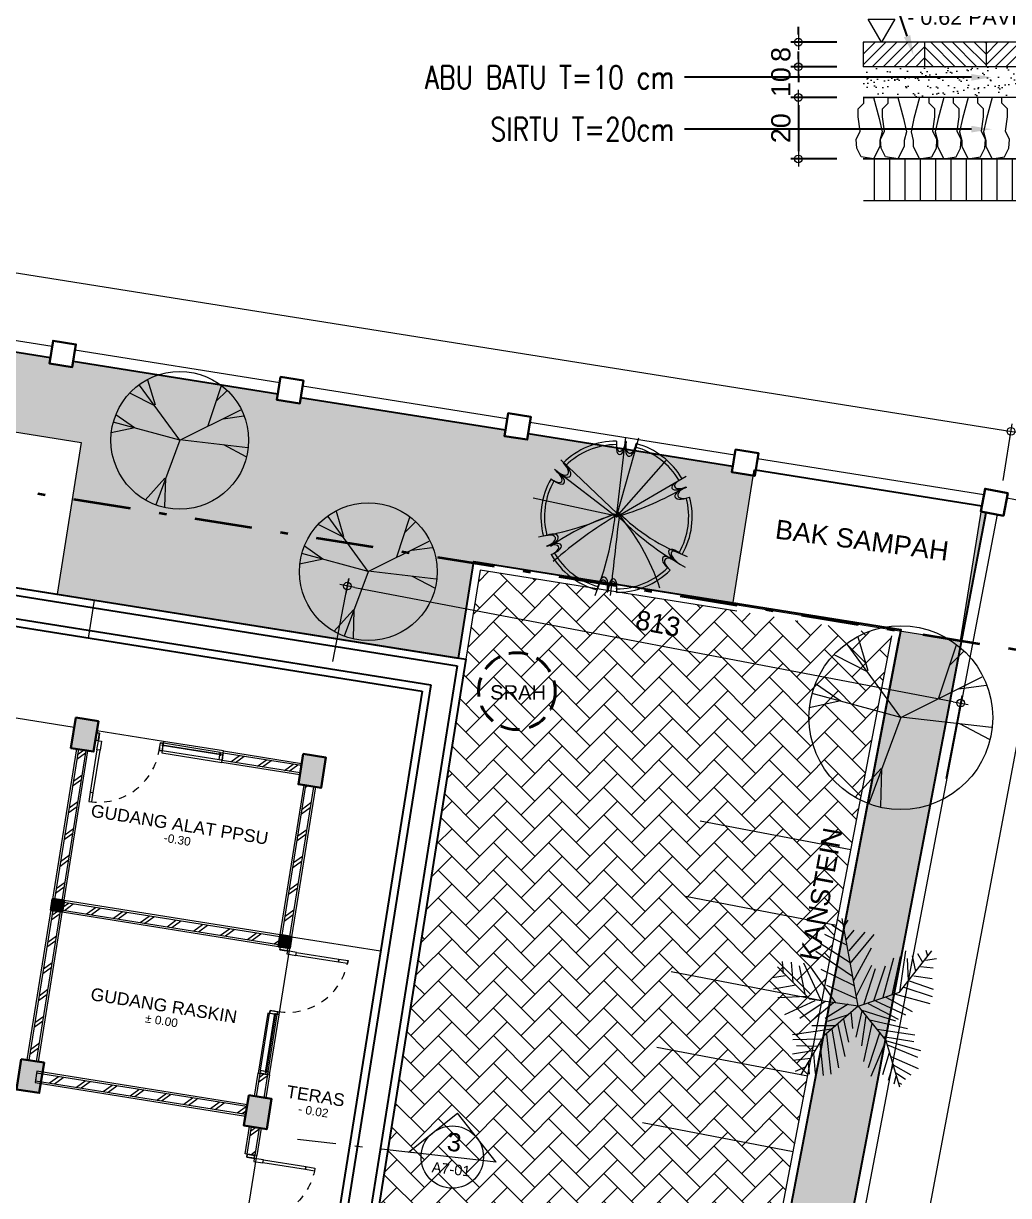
# Model space of a CAD drawing. Header units: millimetres. Extents: x -11 to 1625, y -267 to 180.
# Drawn here: x 856.62 to 869.45, y 140.17 to 155.43 of the extents above; entities that cross this region are included whole.
import ezdxf
from ezdxf import colors
from ezdxf.entities.mleader import LeaderData, LeaderLine
from ezdxf.enums import TextEntityAlignment as Align
from ezdxf.math import Vec2, Vec3

# ---------------------------------------------------------------- set-up
doc = ezdxf.new("R2010")
doc.units = ezdxf.units.MM
for name, pattern in [('DASHDOT', [1, 0.5, -0.25, 0, -0.25]), ('DASHED2', [0.375, 0.25, -0.125]), ('HIDDEN', [0.375, 0.25, -0.125])]:
    doc.linetypes.add(name, pattern=pattern)
for name, color, linetype, lineweight in [('1', 1, 'Continuous', 40), ('ars', 11, 'Continuous', 5), ('ARSIR WARNA', 43, 'Continuous', 0), ('dinding', 5, 'Continuous', 15), ('GSB', 1, 'DASHDOT', 35), ('KOLOM', 1, 'Continuous', 30), ('KUSEN', 30, 'Continuous', 15), ('lan', 7, 'Continuous', 15), ('not', 7, 'Continuous', 20), ('PAGAR', 4, 'Continuous', 18), ('POHON', 84, 'Continuous', 0), ('sol kol', 8, 'Continuous', 0), ('TEXT KETERANGAN', 7, 'Continuous', 9), ('u', 6, 'Continuous', 20)]:
    doc.layers.add(name, color=color, linetype=linetype, lineweight=lineweight)
doc.styles.add('ATTR', font='romans.shx', dxfattribs={"width": 0.8, "height": 1.735066})
doc.styles.add('S', font='SIMPLEX', dxfattribs={"width": 1.1})
doc.styles.get("Standard").update_dxf_attribs({"font": 'ARIALUNI.TTF'})
doc.dimstyles.new('SK-25', dxfattribs={"dimtxt": 0.25, "dimasz": 0.1, "dimexe": 0.1, "dimexo": 0, "dimgap": 0.1, "dimtad": 1, "dimdec": 0, "dimlfac": 25, "dimzin": 12, "dimdsep": 46, "dimtxsty": 'Standard', "dimblk": 'BULAT', "dimcen": 0.1, "dimclrd": 256, "dimadec": 0, "dimazin": 3, "dimtfac": 1, "dimtdec": 0, "dimtofl": 0, "dimtmove": 0, "dimatfit": 3, "dimldrblk": 'BULAT', "dimfxl": 0, "dimtolj": 1, "dimtzin": 0, "dimarcsym": 0})
doc.dimstyles.new('SK100', dxfattribs={"dimtxt": 0.25, "dimasz": 0.1, "dimexe": 0.1, "dimexo": 0, "dimgap": 0.15, "dimtad": 1, "dimdec": 0, "dimlfac": 100, "dimzin": 12, "dimdsep": 46, "dimtxsty": 'Standard', "dimblk": 'BULAT', "dimcen": 0.1, "dimclrd": 256, "dimclre": 256, "dimclrt": 256, "dimadec": 0, "dimazin": 3, "dimtfac": 1, "dimtdec": 0, "dimtofl": 0, "dimtmove": 0, "dimatfit": 3, "dimldrblk": 'BULAT', "dimfxl": 0, "dimtolj": 1, "dimtzin": 0, "dimlwd": -1, "dimlwe": -1, "dimarcsym": 0})
pattern_1 = [(45, (-0.5, 0), (-0.1767767, 0.1767767), []), (45, (-0.4375, 0), (-0.1767767, 0.1767767), [])]
pattern_2 = [(45, (-1.5, 0), (-0.1767767, 0.1767767), []), (45, (-1.4375, 0), (-0.1767767, 0.1767767), [])]

# ---------------------------------------------------------------- blocks, each defined once
blk = doc.blocks.new('BULAT')
for p, q in [((-1, 0), (1, 0)), ((0, -1), (0, 1))]:
    blk.add_line(p, q)
blk.add_circle((0, 0), 0.5)
blk = doc.blocks.new('*D335')
at = {"layer": 'Defpoints', "color": 0}
for p in [(866.713, 154.865), (867.213, 154.865), (867.213, 154.465)]:
    blk.add_point(p, dxfattribs=at)
at = {"layer": 'u', "lineweight": -2}
for p, q in [((866.713, 154.965), (866.713, 155.065)), ((866.713, 154.365), (866.713, 154.265))]:
    blk.add_line(p, q, dxfattribs=at)
at = {"layer": 'u', "color": 0, "lineweight": -2}
for p, q in [((867.213, 154.865), (866.613, 154.865)), ((867.213, 154.465), (866.613, 154.465))]:
    blk.add_line(p, q, dxfattribs=at)
at = {"layer": 'u', "lineweight": -2, "xscale": 0.1, "yscale": 0.1, "zscale": 0.1}
for p, rotation in [((866.713, 154.865), 270), ((866.713, 154.465), 90)]:
    blk.add_blockref('BULAT', p, dxfattribs=dict(at, rotation=rotation))
at = {"layer": 'u', "color": 0, "insert": (866.486, 154.665), "char_height": 0.25, "attachment_point": 5, "rotation": 90}
blk.add_mtext('\\A1;10', dxfattribs=at)
blk = doc.blocks.new('*D336')
at = {"layer": 'Defpoints', "color": 0}
for p in [(866.713, 155.185), (867.213, 155.185), (867.213, 154.865)]:
    blk.add_point(p, dxfattribs=at)
at = {"layer": 'u', "lineweight": -2}
for p, q in [((866.713, 155.285), (866.713, 155.385)), ((866.713, 154.765), (866.713, 154.665))]:
    blk.add_line(p, q, dxfattribs=at)
at = {"layer": 'u', "color": 0, "lineweight": -2}
for p, q in [((867.213, 155.185), (866.613, 155.185)), ((867.213, 154.865), (866.613, 154.865))]:
    blk.add_line(p, q, dxfattribs=at)
at = {"layer": 'u', "lineweight": -2, "xscale": 0.1, "yscale": 0.1, "zscale": 0.1}
for p, rotation in [((866.713, 155.185), 270), ((866.713, 154.865), 90)]:
    blk.add_blockref('BULAT', p, dxfattribs=dict(at, rotation=rotation))
at = {"layer": 'u', "color": 0, "insert": (866.486, 155.025), "char_height": 0.25, "attachment_point": 5, "rotation": 90}
blk.add_mtext('\\A1;8', dxfattribs=at)
blk = doc.blocks.new('PEIL')
blk.add_lwpolyline([(-0.188, 0.325), (0.188, 0.325), (0, 0)], close=True)
at = {"style": 'S', "width": 1.1, "flags": 4}
blk.add_attdef('CAT', (0.265, 0.036), '', height=0.2, dxfattribs=at)
blk = doc.blocks.new('*D340')
at = {"layer": 'Defpoints', "color": 0}
for p in [(867.213, 154.465), (866.713, 153.665), (867.213, 153.665)]:
    blk.add_point(p, dxfattribs=at)
at = {"layer": 'u', "color": 0, "lineweight": -2}
for p, q in [((867.213, 154.465), (866.613, 154.465)), ((867.213, 153.665), (866.613, 153.665))]:
    blk.add_line(p, q, dxfattribs=at)
at = {"layer": 'u', "lineweight": -2}
blk.add_line((866.713, 154.365), (866.713, 153.765), dxfattribs=at)
at = {"layer": 'u', "lineweight": -2, "xscale": 0.1, "yscale": 0.1, "zscale": 0.1}
for p, rotation in [((866.713, 154.465), 90), ((866.713, 153.665), 270)]:
    blk.add_blockref('BULAT', p, dxfattribs=dict(at, rotation=rotation))
at = {"layer": 'u', "color": 0, "insert": (866.486, 154.065), "char_height": 0.25, "attachment_point": 5, "rotation": 90}
blk.add_mtext('\\A1;20', dxfattribs=at)
blk = doc.blocks.new('NOTASI RUANG')
at = {"layer": 'not'}
for height, p in [(0.26, (-0.011, 0.3)), (0.175, (-0.009, -0.017))]:
    blk.add_attdef('RUANG', text='', height=height, dxfattribs=at).set_placement(p, align=Align.MIDDLE_CENTER)
blk = doc.blocks.new('KP')
at = {"layer": 'KOLOM'}
blk.add_lwpolyline([(0.075, -0.075), (-0.075, -0.075), (-0.075, 0.075), (0.075, 0.075), (0.075, -0.075)], dxfattribs=at)
blk = doc.blocks.new('K1')
at = {"layer": 'KOLOM'}
blk.add_lwpolyline([(0.2, 0.15), (-0.2, 0.15), (-0.2, -0.15), (0.2, -0.15), (0.2, 0.15)], dxfattribs=at)
blk = doc.blocks.new('P 80')
at = {"linetype": 'HIDDEN', "ltscale": 0.3}
blk.add_lwpolyline([(-0.84, 0.1, -0.414214), (-0.04, 0.9, -1.303225)], format="xyb", dxfattribs=at)
for points in [[(-0.04, 0.9), (-0.08, 0.9), (-0.08, 0.78), (-0.04, 0.78)], [(-0.04, 0.78), (-0.08, 0.78), (-0.08, 0.22), (-0.04, 0.22)], [(-0.04, 0.1), (-0.08, 0.1), (-0.08, 0.22), (-0.04, 0.22)], [(-0.835, 0.06), (-0.84, 0.06), (-0.84, 0.061), (-0.84, 0.1), (-0.88, 0.1), (-0.88, 0), (-0.84, 0), (-0.84, 0.056), (-0.835, 0.058)], [(-0.842, 0.002), (-0.878, 0.002), (-0.878, 0.098), (-0.842, 0.098)], [(-0.045, 0.06), (-0.04, 0.06), (-0.04, 0.061), (-0.04, 0.1), (0, 0.1), (0, 0), (-0.04, 0), (-0.04, 0.056), (-0.045, 0.058)], [(-0.038, 0.002), (-0.002, 0.002), (-0.002, 0.098), (-0.038, 0.098)]]:
    blk.add_lwpolyline(points, close=True)
blk = doc.blocks.new('DENAH LANTAI DASAR')
at = {"layer": 'ars'}
h = blk.add_hatch(dxfattribs=at)
h.set_pattern_fill('TEMBOK', color=256, scale=0.25)
h.set_pattern_definition(pattern_1)
h.paths.add_polyline_path([(11.85, 14.2), (10.82, 14.2), (10.82, 14.3), (11.85, 14.3)])
h = blk.add_hatch(dxfattribs=at)
h.set_pattern_fill('TEMBOK', color=256, scale=0.25)
h.set_pattern_definition(pattern_1)
h.paths.add_polyline_path([(9.05, 9.95), (9.05, 14.05), (8.95, 14.05), (8.95, 9.95)])
h = blk.add_hatch(dxfattribs=at)
h.set_pattern_fill('TEMBOK', color=256, scale=0.25)
h.set_pattern_definition(pattern_2)
h.paths.add_polyline_path([(12.05, 14.05), (12.05, 12.075), (11.95, 12.075), (11.95, 14.05)])
h = blk.add_hatch(dxfattribs=at)
h.set_pattern_fill('TEMBOK', color=256, scale=0.25)
h.set_pattern_definition(pattern_1)
h.paths.add_polyline_path([(11.925, 12.05), (9.075, 12.05), (9.075, 11.95), (11.925, 11.95)])
h = blk.add_hatch(dxfattribs=at)
h.set_pattern_fill('TEMBOK', color=256, scale=0.25)
h.set_pattern_definition(pattern_2)
h.paths.add_polyline_path([(12.05, 10.255), (12.05, 9.95), (11.95, 9.95), (11.95, 10.255)])
h = blk.add_hatch(dxfattribs=at)
h.set_pattern_fill('TEMBOK', color=256, scale=0.25)
h.set_pattern_definition(pattern_1)
h.paths.add_polyline_path([(11.85, 9.8), (9.075, 9.8), (9.075, 9.7), (11.85, 9.7)])
h = blk.add_hatch(dxfattribs=at)
h.set_pattern_fill('TEMBOK', color=256, scale=0.25)
h.set_pattern_definition(pattern_2)
h.paths.add_polyline_path([(11.95, 9.19), (11.95, 9.55), (12.05, 9.55), (12.05, 9.19)])
at = {"layer": 'sol kol'}
for points in [[(8.85, 14.45), (8.85, 14.05), (9.15, 14.05), (9.15, 14.45)], [(11.85, 14.45), (11.85, 14.05), (12.15, 14.05), (12.15, 14.45)], [(8.925, 12.075), (9.075, 12.075), (9.075, 11.925), (8.925, 11.925)], [(11.925, 12.075), (12.075, 12.075), (12.075, 11.925), (11.925, 11.925)], [(8.85, 9.95), (8.85, 9.55), (9.15, 9.55), (9.15, 9.95)], [(11.85, 9.95), (11.85, 9.55), (12.15, 9.55), (12.15, 9.95)]]:
    blk.add_hatch(color=256, dxfattribs=at).paths.add_polyline_path(points)
for p, q in [((-12.75, 16), (13.75, 16)), ((6.15, 15.9), (13.65, 15.9)), ((13.65, 15.9), (13.65, 1.6)), ((13.75, 16), (13.75, 1.5)), ((6.15, 15.6), (13.35, 15.6)), ((13.35, 15.6), (13.35, 1.9)), ((6.15, 15.5), (13.25, 15.5)), ((13.25, 15.5), (13.25, 2))]:
    blk.add_line(p, q)
at = {"layer": 'ars'}
for points in [[(11.85, 14.2), (10.82, 14.2), (10.82, 14.3), (11.85, 14.3)], [(9.05, 9.95), (9.05, 14.05), (8.95, 14.05), (8.95, 9.95)], [(12.05, 14.05), (12.05, 12.075), (11.95, 12.075), (11.95, 14.05)], [(11.925, 12.05), (9.075, 12.05), (9.075, 11.95), (11.925, 11.95)], [(12.05, 10.255), (12.05, 9.95), (11.95, 9.95), (11.95, 10.255)], [(11.85, 9.8), (9.075, 9.8), (9.075, 9.7), (11.85, 9.7)], [(11.95, 9.19), (11.95, 9.55), (12.05, 9.55), (12.05, 9.19)]]:
    blk.add_lwpolyline(points, close=True, dxfattribs=at)
at = {"layer": 'dinding'}
for points in [[(11.85, 14.175), (10.82, 14.175), (10.82, 14.325), (11.85, 14.325)], [(9.075, 9.95), (9.075, 14.05), (8.925, 14.05), (8.925, 9.95)], [(12.075, 14.05), (12.075, 12.075), (11.925, 12.075), (11.925, 14.05)], [(11.925, 12.075), (9.075, 12.075), (9.075, 11.925), (11.925, 11.925)], [(12.075, 10.255), (12.075, 9.95), (11.925, 9.95), (11.925, 10.255)], [(11.85, 9.825), (9.075, 9.825), (9.075, 9.675), (11.85, 9.675)], [(11.925, 9.19), (11.925, 9.55), (12.075, 9.55), (12.075, 9.19)]]:
    blk.add_lwpolyline(points, close=True, dxfattribs=at)
at = {"layer": 'KUSEN'}
for p, q in [((10.78, 14.3), (10.03, 14.3)), ((10.78, 14.2), (10.03, 14.2)), ((10.78, 14.278), (10.78, 14.3)), ((10.78, 14.3), (10.82, 14.3)), ((10.781, 14.278), (10.78, 14.278)), ((10.78, 14.2), (10.78, 14.267)), ((10.78, 14.267), (10.781, 14.267)), ((10.82, 14.2), (10.78, 14.2)), ((10.781, 14.276), (10.781, 14.278)), ((10.783, 14.276), (10.781, 14.276)), ((10.781, 14.267), (10.781, 14.27)), ((10.781, 14.27), (10.783, 14.27)), ((10.782, 14.298), (10.818, 14.298)), ((10.782, 14.28), (10.782, 14.298)), ((10.797, 14.28), (10.782, 14.28)), ((10.782, 14.202), (10.782, 14.265)), ((10.782, 14.265), (10.797, 14.265)), ((10.818, 14.202), (10.782, 14.202)), ((10.785, 14.278), (10.783, 14.276)), ((10.783, 14.27), (10.785, 14.267)), ((10.795, 14.278), (10.785, 14.278)), ((10.785, 14.267), (10.795, 14.267)), ((10.795, 14.267), (10.795, 14.278)), ((10.797, 14.265), (10.797, 14.28)), ((10.818, 14.298), (10.818, 14.202)), ((10.82, 14.3), (10.82, 14.244)), ((10.82, 14.244), (10.82, 14.242)), ((10.82, 14.242), (10.82, 14.24)), ((10.82, 14.24), (10.82, 14.2)), ((11.95, 10.295), (11.95, 11.045)), ((12.05, 10.295), (12.05, 11.045)), ((11.95, 10.255), (11.95, 10.295)), ((11.95, 10.295), (12.017, 10.295)), ((11.99, 10.255), (11.95, 10.255)), ((11.952, 10.257), (11.952, 10.293)), ((11.952, 10.293), (12.015, 10.293)), ((12.048, 10.257), (11.952, 10.257)), ((11.992, 10.255), (11.99, 10.255)), ((11.994, 10.255), (11.992, 10.255)), ((12.05, 10.255), (11.994, 10.255)), ((12.015, 10.293), (12.015, 10.278)), ((12.015, 10.278), (12.03, 10.278)), ((12.017, 10.295), (12.017, 10.294)), ((12.017, 10.294), (12.019, 10.294)), ((12.019, 10.292), (12.017, 10.29)), ((12.017, 10.29), (12.017, 10.28)), ((12.017, 10.28), (12.028, 10.28)), ((12.019, 10.294), (12.019, 10.292)), ((12.026, 10.292), (12.026, 10.294)), ((12.026, 10.294), (12.028, 10.294)), ((12.028, 10.29), (12.026, 10.292)), ((12.028, 10.294), (12.028, 10.295)), ((12.028, 10.295), (12.05, 10.295)), ((12.028, 10.28), (12.028, 10.29)), ((12.03, 10.278), (12.03, 10.293)), ((12.03, 10.293), (12.048, 10.293)), ((12.048, 10.293), (12.048, 10.257)), ((12.05, 10.295), (12.05, 10.255))]:
    blk.add_line(p, q, dxfattribs=at)
for points in [[(9.195, 14.24), (9.19, 14.24), (9.19, 14.239), (9.19, 14.2), (9.15, 14.2), (9.15, 14.3), (9.19, 14.3), (9.19, 14.244), (9.195, 14.242)], [(9.188, 14.298), (9.152, 14.298), (9.152, 14.202), (9.188, 14.202)], [(9.19, 14.2), (9.23, 14.2), (9.23, 14.08), (9.19, 14.08)], [(9.985, 14.24), (9.99, 14.24), (9.99, 14.239), (9.99, 14.2), (10.03, 14.2), (10.03, 14.3), (9.99, 14.3), (9.99, 14.244), (9.985, 14.242)], [(9.992, 14.298), (10.028, 14.298), (10.028, 14.202), (9.992, 14.202)], [(10.795, 14.277), (10.795, 14.268), (10.02, 14.268), (10.02, 14.277)], [(9.19, 13.52), (9.23, 13.52), (9.23, 14.08), (9.19, 14.08)], [(9.19, 13.4), (9.23, 13.4), (9.23, 13.52), (9.19, 13.52)], [(12.01, 11.88), (12.01, 11.885), (12.011, 11.885), (12.05, 11.885), (12.05, 11.925), (11.95, 11.925), (11.95, 11.885), (12.006, 11.885), (12.008, 11.88)], [(11.952, 11.887), (11.952, 11.923), (12.048, 11.923), (12.048, 11.887)], [(12.05, 11.885), (12.05, 11.845), (12.17, 11.845), (12.17, 11.885)], [(12.73, 11.885), (12.73, 11.845), (12.17, 11.845), (12.17, 11.885)], [(12.85, 11.885), (12.85, 11.845), (12.73, 11.845), (12.73, 11.885)], [(12.01, 11.09), (12.01, 11.085), (12.011, 11.085), (12.05, 11.085), (12.05, 11.045), (11.95, 11.045), (11.95, 11.085), (12.006, 11.085), (12.008, 11.09)], [(11.952, 11.083), (11.952, 11.047), (12.048, 11.047), (12.048, 11.083)], [(12.027, 10.28), (12.018, 10.28), (12.018, 11.055), (12.027, 11.055)]]:
    blk.add_lwpolyline(points, close=True, dxfattribs=at)
at = {"layer": 'KUSEN', "linetype": 'HIDDEN', "ltscale": 0.3}
for points in [[(9.99, 14.2, -0.414214), (9.19, 13.4, -1.303225)], [(12.05, 11.085, 0.414214), (12.85, 11.885, 1.303225)]]:
    blk.add_lwpolyline(points, format="xyb", dxfattribs=at)
at = {"layer": 'lan'}
for p, q in [((8.85, 15.5), (8.85, 16)), ((6.15, 14.325), (8.85, 14.325)), ((10.03, 14.325), (9.15, 14.325)), ((12.075, 12.075), (13.25, 12.075)), ((12.075, 11.045), (12.075, 11.925)), ((12.075, 8.31), (12.075, 9.19))]:
    blk.add_line(p, q, dxfattribs=at)
for points in [[(10.82, 14.325), (10.03, 14.325), (10.03, 14.175), (10.82, 14.175)], [(12.075, 10.255), (12.075, 11.045), (11.925, 11.045), (11.925, 10.255)]]:
    blk.add_lwpolyline(points, close=True, dxfattribs=at)
ref = blk.add_blockref('NOTASI RUANG', (10.413, 13.101), dxfattribs=dict(xscale=0.6323962268195373, yscale=0.6323962268195373, zscale=0.6323962268195373))
ref.add_attrib('RUANG', '-0.30', dxfattribs={"layer": 'not', "height": 0.1108}).set_placement((10.407, 13.09), align=Align.MIDDLE_CENTER)
ref.add_attrib('RUANG', 'GUDANG ALAT PPSU', dxfattribs={"layer": 'not', "height": 0.16432}).set_placement((10.406, 13.29), align=Align.MIDDLE_CENTER)
ref = blk.add_blockref('NOTASI RUANG', (10.581, 10.742), dxfattribs=dict(xscale=0.6323962268195373, yscale=0.6323962268195373, zscale=0.6323962268195373))
ref.add_attrib('RUANG', '%%P 0.00', dxfattribs={"layer": 'not', "height": 0.1108}).set_placement((10.575, 10.731), align=Align.MIDDLE_CENTER)
ref.add_attrib('RUANG', 'GUDANG RASKIN', dxfattribs={"layer": 'not', "height": 0.16432}).set_placement((10.574, 10.931), align=Align.MIDDLE_CENTER)
ref = blk.add_blockref('NOTASI RUANG', (12.719, 9.89), dxfattribs=dict(xscale=0.6323962268195373, yscale=0.6323962268195373, zscale=0.6323962268195373))
ref.add_attrib('RUANG', '- 0.02', dxfattribs={"layer": 'not', "height": 0.1108}).set_placement((12.713, 9.879), align=Align.MIDDLE_CENTER)
ref.add_attrib('RUANG', 'TERAS', dxfattribs={"layer": 'not', "height": 0.1643}).set_placement((12.711, 10.079), align=Align.MIDDLE_CENTER)
at = {"layer": 'KOLOM'}
for name, p, rotation in [('K1', (9, 14.25), 90), ('K1', (12, 14.25), 90), ('KP', (9, 12), 180), ('KP', (12, 12), 180), ('K1', (9, 9.75), 90), ('K1', (12, 9.75), 90)]:
    blk.add_blockref(name, p, dxfattribs=dict(at, rotation=rotation))
at = {"layer": 'KUSEN', "xscale": -1, "rotation": 270.0000000130308}
blk.add_blockref('P 80', (11.95, 9.19), dxfattribs=at)
blk = doc.blocks.new('*D3025')
at = {"layer": 'Defpoints', "color": 0}
for p in [(860.652, 147.122), (868.827, 146.58), (868.639, 145.598)]:
    blk.add_point(p, dxfattribs=at)
at = {"layer": 'u'}
for p, q in [((860.652, 147.122), (860.859, 148.202)), ((860.938, 148.085), (868.729, 146.599)), ((868.639, 145.598), (868.846, 146.678))]:
    blk.add_line(p, q, dxfattribs=at)
at = {"layer": 'u', "xscale": 0.1, "yscale": 0.1, "zscale": 0.1}
for p, rotation in [((860.84, 148.104), 169.1956795512106), ((868.827, 146.58), 349.1956795512105)]:
    blk.add_blockref('BULAT', p, dxfattribs=dict(at, rotation=rotation))
at = {"layer": 'u', "insert": (864.885, 147.615), "char_height": 0.25, "attachment_point": 5, "rotation": 349.1957}
blk.add_mtext('\\A1;813', dxfattribs=at)
blk = doc.blocks.new('Deciduous Tree 13 PV')
at = {"layer": 'POHON'}
for p, q in [((0.0008, 0.0014), (-0.4378, 0.6005)), ((-0.2662, 0.3804), (-0.3472, 0.6555)), ((0.3108, 0.1603), (0.4538, 0.5944)), ((-0.2709, 0.3743), (-0.538, 0.5088)), ((0.4014, 0.4293), (0.5111, 0.5393)), ((0.0008, 0.0014), (0.6636, 0.3315)), ((0.0008, 0.0014), (-0.7239, 0.197)), ((-0.495, 0.1359), (-0.6953, 0.2765)), ((0.4729, 0.2337), (0.697, 0.2643)), ((-0.4903, 0.1359), (-0.7478, 0.0809)), ((0, 0), (-0.2614, -0.7016)), ((0.0008, 0.0075), (0.7399, -0.0781)), ((0.4777, -0.0475), (0.7208, -0.1759)), ((-0.1613, -0.4143), (-0.3758, -0.6527)), ((-0.1565, -0.4143), (-0.166, -0.726))]:
    blk.add_line(p, q, dxfattribs=at)
blk.add_circle((0, 0), 0.75, dxfattribs=at)
at = {"layer": 'POHON', "style": 'ATTR', "width": 0.8, "flags": 9}
blk.add_attdef('ESTCODE', (0.0008, 0.0014), '', height=0.000003, rotation=180, dxfattribs=at)
blk = doc.blocks.new('Tree Palm')
at = {"layer": 'POHON'}
for p, q in [((-0.10186, 0.5364), (-0.13084, 0.55962)), ((0, 0), (-0.105, 0.57)), ((-0.09099, 0.51782), (-0.06563, 0.55962)), ((-0.07288, 0.39707), (-0.21778, 0.46673)), ((-0.08737, 0.47138), (-0.17069, 0.52711)), ((-0.0765, 0.43423), (-0.02578, 0.4946)), ((-0.05839, 0.35992), (0.04667, 0.48067)), ((-0.05114, 0.27632), (0.10463, 0.46673)), ((-0.05114, 0.28097), (-0.24676, 0.40636)), ((-0.03665, 0.19273), (-0.27574, 0.35527)), ((-0.02941, 0.16486), (0.08652, 0.3785)), ((0.16259, 0.05805), (0.23142, 0.31348)), ((0.22055, 0.07198), (0.27489, 0.32277)), ((0.27, 0.09), (0.48, 0.36)), ((0.27127, 0.09056), (0.31112, 0.35992)), ((0.31836, 0.30883), (0.32561, 0.16486)), ((0.35096, 0.32741), (0.3727, 0.22524)), ((0.38719, 0.34134), (0.41979, 0.28561)), ((0.43791, 0.29954), (0.51036, 0.30883)), ((0.44153, 0.36456), (0.45239, 0.32741)), ((-0.315, 0.045), (-0.525, 0.255)), ((-0.48585, 0.21131), (-0.49309, 0.29026)), ((-0.43513, 0.28561), (-0.42427, 0.15558)), ((-0.38442, 0.26239), (-0.34819, 0.07663)), ((-0.35544, 0.28097), (-0.24314, 0.03947)), ((-0.14533, 0.0209), (-0.30834, 0.2531)), ((-0.24314, 0.23917), (-0.02941, 0.137)), ((-0.01129, 0.06734), (0.09014, 0.26704)), ((0.03942, 0.01625), (0.11187, 0.24381)), ((0.10101, 0.03483), (0.17708, 0.26239)), ((0.4053, 0.25775), (0.48862, 0.24846)), ((-0.47498, 0.19737), (-0.5583, 0.18344)), ((0.33285, 0.16486), (0.48862, 0.10913)), ((0.36183, 0.19737), (0.48137, 0.1788)), ((-0.40615, 0.137), (-0.55105, 0.10913)), ((-0.20691, 0.137), (-0.01129, 0.04876)), ((0, 0), (0.27, 0.09)), ((0.24229, 0.07663), (0.46688, 0.01625)), ((0.29662, 0.12307), (0.48137, 0.06269)), ((-0.3337, 0.06269), (-0.52207, 0.0534)), ((-0.28299, 0.03483), (-0.4786, -0.05805)), ((-0.21416, 0.03018), (-0.38079, -0.08128)), ((0, 0), (-0.315, 0.045)), ((-0.15982, 0.0209), (-0.3011, -0.09521)), ((0, 0), (-0.225, -0.195)), ((-0.06563, 0.01161), (-0.21416, -0.08128)), ((0, 0), (0.18, -0.225)), ((0.06478, 0.01625), (0.2604, -0.08592)), ((0.11187, 0.03483), (0.30749, -0.05805)), ((0.1807, 0.05805), (0.35096, -0.03483)), ((-0.06563, -0.05805), (-0.19967, -0.09985)), ((-0.04752, -0.03483), (-0.03665, -0.14629)), ((0.02493, -0.03019), (-0.01491, -0.20202)), ((0.01769, -0.02555), (0.24229, -0.09521)), ((0.05029, -0.0627), (0.02131, -0.25775)), ((-0.17431, -0.15094), (-0.42789, -0.18809)), ((-0.15257, -0.12772), (-0.3011, -0.12772)), ((-0.17069, -0.15094), (-0.12721, -0.40172)), ((-0.13446, -0.11378), (-0.08737, -0.32741)), ((-0.09461, -0.08592), (-0.06201, -0.23453)), ((0.09014, -0.11378), (0.0358, -0.35992)), ((0.07565, -0.09056), (0.32198, -0.14629)), ((0.12274, -0.15094), (0.36907, -0.18809)), ((-0.24314, -0.21596), (-0.42427, -0.2206)), ((-0.225, -0.195), (-0.375, -0.45)), ((-0.20691, -0.18345), (-0.17793, -0.44352)), ((0.14085, -0.16951), (0.06478, -0.40172)), ((0.1807, -0.22524), (0.08289, -0.45745)), ((0.16259, -0.19738), (0.36183, -0.22989)), ((0.18, -0.225), (0.27, -0.525)), ((0.18433, -0.22524), (0.4053, -0.29026)), ((-0.28299, -0.29026), (-0.42789, -0.31348)), ((-0.26849, -0.2624), (-0.40253, -0.25775)), ((-0.25038, -0.23918), (-0.22865, -0.45281)), ((0.20244, -0.30419), (0.15897, -0.44816)), ((0.19157, -0.25311), (0.38719, -0.33206)), ((-0.30834, -0.34135), (-0.42427, -0.35528)), ((-0.32646, -0.36921), (-0.31921, -0.44352)), ((-0.29023, -0.30884), (-0.27936, -0.43887)), ((0.2278, -0.3785), (0.19519, -0.48532)), ((0.21331, -0.32741), (0.39081, -0.40636)), ((-0.34457, -0.39708), (-0.40978, -0.42494)), ((0.2278, -0.38314), (0.34372, -0.44816)), ((0.24591, -0.45745), (0.23142, -0.50854)), ((0.24591, -0.43423), (0.30749, -0.47603)), ((0.26764, -0.49925), (0.28213, -0.50854))]:
    blk.add_line(p, q, dxfattribs=at)
at = {"layer": 'POHON', "style": 'ATTR', "width": 0.8, "flags": 9}
blk.add_attdef('ESTCODE', (0, 0), '', height=0.00000274, dxfattribs=at)
blk = doc.blocks.new('POH1')
for p, q in [((0.047, -0.206), (0.813, 6.356)), ((0.047, -0.206), (1.889, 6.299)), ((0.133, 0.018), (-4.57, 4.488)), ((0.047, -0.206), (4.156, 4.432)), ((0.02, -0.209), (-5.08, 3.696)), ((0.047, -0.206), (5.799, 3.13)), ((-0.059, -0.141), (-6.859, 1.322))]:
    blk.add_line(p, q)
for centre, radius, start, end in [((0.047, -0.206), 6.25, 90, 135.02273), ((0.047, -0.206), 6.25, 82.75021, 83.22779), ((0.047, -0.206), 6.25, 30, 75.02273), ((0.047, -0.206), 5.957, 90, 135.02273), ((0.047, -0.206), 5.957, 82.75021, 83.22779), ((0.047, -0.206), 5.957, 30, 75.02273), ((0.047, -0.206), 6.25, 150, 195.02273), ((0.047, -0.206), 6.25, 142.75021, 143.22779), ((0.047, -0.206), 5.957, 142.75021, 143.22779), ((0.047, -0.206), 5.957, 150, 195.02273), ((-7.075, 24.064), 25.293, 286.35565, 299.2634), ((0.047, -0.206), 5.957, 22.75021, 23.22779), ((0.047, -0.206), 6.25, 22.75021, 23.22779), ((0.047, -0.206), 5.957, 330, 15.02273), ((0.047, -0.206), 6.25, 330, 15.02273), ((-10.036, 21.281), 23.426, 278.89095, 295.05105), ((5.305, -17.569), 18.352, 106.80326, 125.77653), ((-13.31, -11.551), 17.777, 17.80316, 41.52093), ((11.41, 11.387), 15.873, 224.94274, 249.65135), ((17.959, -30.229), 35.053, 120.53343, 131.32015), ((-25.715, 2.832), 25.816, 338.27386, 353.62024), ((297.186, -37.092), 299.208, 172.9262, 174.17477), ((17.559, 17.049), 24.474, 224.15587, 241.05851), ((0.047, -0.206), 6.25, 202.75021, 203.22779), ((0.047, -0.206), 5.957, 202.75021, 203.22779), ((0.047, -0.206), 6.25, 210, 255.02273), ((0.047, -0.206), 5.957, 210, 255.02273), ((0.047, -0.206), 5.957, 322.75021, 323.22779), ((0.047, -0.206), 5.957, 270, 315.02273), ((0.047, -0.206), 6.25, 270, 315.02273), ((0.047, -0.206), 6.25, 322.75021, 323.22779), ((0.047, -0.206), 6.25, 262.75021, 263.22779), ((0.047, -0.206), 5.957, 262.75021, 263.22779)]:
    blk.add_arc(centre, radius, start, end)
for centre, major_axis, ratio, start_param, end_param in [((0.412, 5.992), (-0.115, -0.809), 0.450725, 4.712389, 7.927948), ((1.241, 5.867), (-0.147, -0.833), 0.498328, 4.647864, 7.899063), ((0.395, 5.701), (-0.109, -0.771), 0.450725, 4.712389, 7.927948), ((1.185, 5.582), (-0.14, -0.794), 0.498328, 4.647864, 7.899063), ((-4.615, 3.864), (0.648, -0.544), 0.498328, 4.647864, 7.899063), ((-4.396, 3.673), (0.618, -0.518), 0.498328, 4.647864, 7.899063), ((-5.138, 3.209), (0.643, -0.504), 0.450725, 4.712389, 7.927948), ((-4.895, 3.049), (0.613, -0.48), 0.450725, 4.712389, 7.927948), ((5.598, 2.577), (-0.758, -0.305), 0.450725, 4.712389, 7.927948), ((5.337, 2.447), (-0.723, -0.291), 0.450725, 4.712389, 7.927948), ((5.629, 1.703), (-0.758, -0.276), 0.498328, 4.647864, 7.899063), ((5.904, 1.797), (-0.795, -0.29), 0.498328, 4.647864, 7.899063), ((-5.809, -2.209), (0.795, 0.29), 0.498328, 4.647864, 7.899063), ((-5.534, -2.115), (0.758, 0.276), 0.498328, 4.647864, 7.899063), ((-5.503, -2.989), (0.758, 0.305), 0.450725, 4.712389, 7.927948), ((-5.242, -2.858), (0.723, 0.291), 0.450725, 4.712389, 7.927948), ((4.989, -3.461), (-0.613, 0.48), 0.450725, 4.712389, 7.927948), ((4.491, -4.085), (-0.618, 0.518), 0.498328, 4.647864, 7.899063), ((4.71, -4.276), (-0.648, 0.544), 0.498328, 4.647864, 7.899063), ((5.233, -3.621), (-0.643, 0.504), 0.450725, 4.712389, 7.927948), ((-1.146, -6.279), (0.147, 0.833), 0.498328, 4.647864, 7.899063), ((-1.09, -5.994), (0.14, 0.794), 0.498328, 4.647864, 7.899063), ((-0.317, -6.404), (0.115, 0.809), 0.450725, 4.712389, 7.927948), ((-0.3, -6.113), (0.109, 0.771), 0.450725, 4.712389, 7.927948)]:
    blk.add_ellipse(centre, major_axis=major_axis, ratio=ratio, start_param=start_param, end_param=end_param)
blk.add_point((0.047, -0.206))
blk.add_point((0.047, -0.206))
blk = doc.blocks.new('*D3030')
at = {"layer": 'Defpoints', "color": 0}
for p in [(869.427, 149.253), (864.262, 121.834), (864.969, 121.701)]:
    blk.add_point(p, dxfattribs=at)
at = {"layer": 'u'}
for p, q in [((869.427, 149.253), (870.233, 149.101)), ((870.116, 149.022), (864.988, 121.799)), ((864.262, 121.834), (865.067, 121.682))]:
    blk.add_line(p, q, dxfattribs=at)
at = {"layer": 'u', "xscale": 0.1, "yscale": 0.1, "zscale": 0.1}
for p, rotation in [((870.134, 149.12), 79.33193220774305), ((864.969, 121.701), 259.331932207743)]:
    blk.add_blockref('BULAT', p, dxfattribs=dict(at, rotation=rotation))
at = {"layer": 'u', "insert": (867.279, 135.462), "char_height": 0.25, "attachment_point": 5, "rotation": 79.3319}
blk.add_mtext('\\A1;2790', dxfattribs=at)
blk = doc.blocks.new('*D3031')
at = {"layer": 'Defpoints', "color": 0}
for p in [(833.133, 155.254), (869.482, 150.119), (869.38, 149.478)]:
    blk.add_point(p, dxfattribs=at)
at = {"layer": 'u'}
for p, q in [((833.133, 155.254), (833.251, 155.994)), ((833.334, 155.879), (869.383, 150.135)), ((869.38, 149.478), (869.498, 150.218))]:
    blk.add_line(p, q, dxfattribs=at)
at = {"layer": 'u', "xscale": 0.1, "yscale": 0.1, "zscale": 0.1}
for p, rotation in [((833.235, 155.895), 170.946141512389), ((869.482, 150.119), 350.946141512389)]:
    blk.add_blockref('BULAT', p, dxfattribs=dict(at, rotation=rotation))
at = {"layer": 'u', "insert": (851.402, 153.281), "char_height": 0.25, "attachment_point": 5, "rotation": 350.9461}
blk.add_mtext('\\A1;3670', dxfattribs=at)
blk = doc.blocks.new('Npa')
for p, q in [((-0.849, 0), (0, 0.849)), ((0.849, 0), (0, 0.849)), ((0.849, 0), (-0.849, 0))]:
    blk.add_line(p, q)
blk.add_circle((0, 0), 0.6)
at = {"color": 5, "style": 'S', "width": 0.75, "flags": 4}
blk.add_attdef('NO', text='', height=0.3, dxfattribs=at).set_placement((0.005, 0.113), align=Align.CENTER)
at = {"style": 'S', "width": 0.75, "flags": 4}
blk.add_attdef('NOLBR', text='', height=0.2, dxfattribs=at).set_placement((0.005, -0.334), align=Align.CENTER)

msp = doc.modelspace()

# ---------------------------------------------------------------- hatches: boundary and pattern name
at = {"layer": 'ars'}
h = msp.add_hatch(dxfattribs=at)
h.set_pattern_fill('_USER', color=256, scale=0.1, angle=45, style=0, pattern_type=0)
h.set_pattern_definition([(45, (799.8932, 113.9531), (-0.07071068, 0.07071068), [])])
h.paths.add_polyline_path([(868.3568599, 155.1849205), (867.5568599, 155.1849205), (867.5568599, 154.8649205), (868.3568599, 154.8649205)])
h = msp.add_hatch(dxfattribs=at)
h.set_pattern_fill('_USER', color=256, scale=0.2, angle=90, style=0, pattern_type=0)
h.set_pattern_definition([(90, (859.30262, 103.58765), (-0.2, -1e-16), [])])
h.paths.add_polyline_path([(874.8117253, 154.5416565), (874.8117253, 155.0281845), (875.1920118, 155.0281845), (875.1920118, 154.5416565)], flags=16)
h.paths.add_polyline_path([(873.9568599, 153.6649206), (867.5597435, 153.6649206), (867.5616902, 153.1248214), (877.3616355, 153.1205214), (877.3699093, 155.1849205), (874.5568599, 155.1849205), (874.5568599, 154.1849205), (873.9568599, 154.1849205)])
h = msp.add_hatch(dxfattribs=at)
h.set_pattern_fill('_USER', color=256, scale=0.1, angle=45, style=0, pattern_type=0)
h.set_pattern_definition([(135, (936.82052, 113.9531), (0.07071068, 0.07071068), [])])
h.paths.add_polyline_path([(868.3568599, 154.8649205), (868.3568599, 155.1849205), (869.1568599, 155.1849205), (869.1568599, 154.8649205)])
h = msp.add_hatch(dxfattribs=at)
h.set_pattern_fill('_USER', color=256, scale=0.1, angle=45, style=0, pattern_type=0)
h.set_pattern_definition([(45, (801.4932, 113.9531), (-0.07071068, 0.07071068), [])])
h.paths.add_polyline_path([(869.9568599, 154.8649205), (869.9568599, 155.1849205), (869.1568599, 155.1849205), (869.1568599, 154.8649205)])
h = msp.add_hatch(dxfattribs=at)
h.set_pattern_fill('AR-SAND', color=256, scale=0.1, style=0)
h.set_pattern_definition([(37.5, (859.30262, 103.58765), (-0.00629934, 0.19268238), [0, -0.152, 0, -0.17, 0, -0.1625]), (7.5, (859.30262, 103.58765), (0.1769777, 0.2822146), [0, -0.082, 0, -0.137, 0, -0.0525]), (327.5, (859.17962, 103.58765), (0.3114142, 0.0005659), [0, -0.05, 0, -0.18, 0, -0.235]), (317.5, (859.17962, 103.58765), (0.3006127, 0.0877676), [0, -0.025, 0, -0.118, 0, -0.135])])
h.paths.add_polyline_path([(873.9568599, 154.8649205), (867.5568599, 154.8649205), (867.5568599, 154.4649205), (873.9568599, 154.4649205)])
h = msp.add_hatch(dxfattribs=at)
h.set_pattern_fill('AR-HBONE', color=256, scale=0.0025)
h.set_pattern_definition([(45, (886.80874, -134.3415), (4e-17, 0.35921024), [0.762, -0.254]), (135, (886.98835, -134.1619), (4e-17, 0.35921024), [0.762, -0.254])])
h.paths.add_polyline_path([(867.9281538, 147.4571817), (865.9102914, 147.7787204), (862.5692112, 148.3111089), (862.3842348, 147.1502634), (860.1025011, 132.8309166), (859.0238026, 133.0028032), (857.9045836, 125.9789843), (857.9466415, 125.9722825, -0.423190975), (858.6595363, 124.9568424), (858.2396287, 122.7565111), (858.330551, 122.7460012), (858.304715, 122.5224895), (862.9736269, 121.9828029), (862.9994629, 122.2063146), (863.1069488, 122.1938902)])
at = {"layer": 'POHON'}
h = msp.add_hatch(dxfattribs=at)
h.set_pattern_fill('GRASS', color=91, scale=0.01, style=0)
h.set_pattern_definition([(90, (829.91047, 122.02483), (-0.179605, 0.179605), [0.047625, -0.311585]), (45, (829.91047, 122.02483), (-0.1796051, 0.1796051), [0.047625, -0.206375]), (135, (829.91047, 122.02483), (-0.1796051, -0.1796051), [0.047625, -0.206375])])
h.paths.add_polyline_path([(868.820045, 147.3929984), (869.0882207, 149.0759733), (869.1573901, 149.0627731), (864.0109371, 122.0942626), (863.9254951, 122.104139), (863.916328, 122.0248334), (863.2888666, 122.0973626), (863.2974786, 122.1718665), (863.2065562, 122.1823764), (868.0413883, 147.5170744)])
h.paths.add_polyline_path([(869.0989742, 149.1434585), (869.0882207, 149.0759733), (869.1010367, 149.1431299)])
h.paths.add_polyline_path([(865.8610463, 147.8878291), (866.1245554, 149.541518), (865.8483465, 149.5854876), (865.8601486, 149.6595532), (863.1937875, 150.0844277), (863.1819854, 150.0103621), (862.8857231, 150.0575704), (862.8975251, 150.131636), (860.231164, 150.5565106), (860.2193619, 150.482445), (859.9230996, 150.5296532), (859.9349017, 150.6037188), (857.2685405, 151.0285934), (857.2567385, 150.9545278), (856.9604761, 151.0017361), (856.9722782, 151.0758017), (854.3059171, 151.5006762), (854.294115, 151.4266106), (853.9978527, 151.4738189), (854.0096547, 151.5478845), (851.3432936, 151.9727591), (851.3314915, 151.8986935), (851.0352292, 151.9459018), (851.0470313, 152.0199674), (848.3806702, 152.4448419), (848.3688681, 152.3707763), (848.0726057, 152.4179846), (848.0844078, 152.4920502), (845.4180467, 152.9169248), (845.4062446, 152.8428592), (845.1099823, 152.8900675), (845.1217843, 152.964133), (842.4554232, 153.3890076), (842.4436212, 153.314942), (842.1473588, 153.3621503), (842.1591609, 153.4362159), (839.4927998, 153.8610904), (839.4809977, 153.7870249), (839.1847353, 153.8342331), (839.1965374, 153.9082987), (836.5301763, 154.3331733), (836.5183742, 154.2591077), (836.2221119, 154.306316), (836.233914, 154.3803816), (833.2895954, 154.8495476), (833.2778052, 154.7755564), (833.2167164, 154.7852907), (829.9104694, 126.0311628), (829.9850598, 126.0224994), (829.9764478, 125.9479955), (830.6037946, 125.8754795), (830.6124066, 125.9499834), (830.8109921, 125.9270287), (831.7497222, 131.8181637), (831.1956257, 133.1694437), (834.1405578, 151.6507865), (846.1969346, 149.7296484), (846.5116565, 151.7047307), (849.47428, 151.2326479), (849.1595581, 149.2575656), (854.0972639, 148.4707609), (854.4119858, 150.4458432), (857.3746092, 149.9737603), (857.0598873, 147.998678), (862.2854807, 147.1659995), (862.4861932, 148.4255992)])

# ---------------------------------------------------------------- linework, layer by layer
for points in [[(834.1405578, 151.6507865), (862.2854807, 147.1659995), (862.4861932, 148.4255992), (868.0457083, 147.5397115), (863.2065562, 122.1823764)], [(864.0109371, 122.0942626), (869.1573901, 149.0627731), (869.0882207, 149.0759733), (869.1010367, 149.1431299), (866.1564109, 149.6123449), (866.144945, 149.5382722), (865.8483465, 149.5854876), (865.8601486, 149.6595532), (863.1937875, 150.0844277), (863.1819854, 150.0103621), (862.8857231, 150.0575704), (862.8975251, 150.131636), (860.231164, 150.5565106), (860.2193619, 150.482445), (859.9230996, 150.5296532), (859.9349017, 150.6037188), (857.2685405, 151.0285934), (857.2567385, 150.9545278), (856.9604761, 151.0017361), (856.9722782, 151.0758017), (854.3059171, 151.5006762)]]:
    msp.add_lwpolyline(points)
at = {"layer": '1', "linetype": 'DASHED2', "lineweight": 40}
msp.add_circle((863.0475737, 146.7356261), 0.5, dxfattribs=at)
at = {"layer": 'ars'}
for p, q in [((862.4861932, 148.4255992), (862.2854807, 147.1659995)), ((865.9260275, 147.8774746), (862.4861932, 148.4255992)), ((862.5692112, 148.3111089), (862.3842348, 147.1502634)), ((865.9102914, 147.7787204), (862.5692112, 148.3111089))]:
    msp.add_line(p, q, dxfattribs=at)
at = {"layer": 'ARSIR WARNA'}
for points in [[(867.6919009, 154.4649205), (867.7641901, 154.1913962), (867.8028699, 154.0172929), (867.7745475, 153.9057996), (867.7745475, 153.8249206), (867.6919009, 153.6649205), (867.5312106, 153.6923129), (867.4729017, 153.8071353), (867.4662371, 153.9186286), (867.5178843, 154.0251305), (867.4911517, 154.2109436), (867.4928157, 154.3191089), (867.5661208, 154.3906654), (867.5661208, 154.4649205), (867.6919009, 154.4649203)], [(868.0083975, 154.4649205), (868.0806867, 154.1913962), (868.1193665, 154.0172929), (868.091044, 153.9057996), (868.091044, 153.8249206), (868.0083975, 153.6649205), (867.8477072, 153.6923129), (867.7893982, 153.8071353), (867.7827336, 153.9186286), (867.8343808, 154.0251305), (867.8076483, 154.2109436), (867.8093123, 154.3191089), (867.8826174, 154.3906654), (867.8826174, 154.4649205), (868.0083975, 154.4649203)], [(868.2906875, 154.4649205), (868.2183983, 154.1913962), (868.1797184, 154.0172929), (868.2080409, 153.9057996), (868.2080409, 153.8249206), (868.2906874, 153.6649205), (868.4513777, 153.6923129), (868.5096867, 153.8071353), (868.5163513, 153.9186286), (868.4647041, 154.0251305), (868.4914367, 154.2109436), (868.4897726, 154.3191089), (868.4164676, 154.3906654), (868.4164676, 154.4649205), (868.2906874, 154.4649203)], [(868.607184, 154.4649205), (868.5348948, 154.1913962), (868.496215, 154.0172929), (868.5245375, 153.9057996), (868.5245375, 153.8249206), (868.607184, 153.6649205), (868.7678743, 153.6923129), (868.8261833, 153.8071353), (868.8328479, 153.9186286), (868.7812007, 154.0251305), (868.8079332, 154.2109436), (868.8062692, 154.3191089), (868.7329641, 154.3906654), (868.7329641, 154.4649205), (868.607184, 154.4649203)], [(868.9236806, 154.4649205), (868.8513914, 154.1913962), (868.8127116, 154.0172929), (868.841034, 153.9057996), (868.841034, 153.8249206), (868.9236806, 153.6649205), (869.0843708, 153.6923129), (869.1426798, 153.8071353), (869.1493444, 153.9186286), (869.0976972, 154.0251305), (869.1244298, 154.2109436), (869.1227658, 154.3191089), (869.0494607, 154.3906654), (869.0494607, 154.4649205), (868.9236806, 154.4649203)], [(869.2357607, 154.4649205), (869.1634715, 154.1913962), (869.1247916, 154.0172929), (869.1531141, 153.9057996), (869.1531141, 153.8249206), (869.2357606, 153.6649205), (869.3964509, 153.6923129), (869.4547599, 153.8071353), (869.4614245, 153.9186286), (869.4097773, 154.0251305), (869.4365099, 154.2109436), (869.4348458, 154.3191089), (869.3615408, 154.3906654), (869.3615408, 154.4649205), (869.2357606, 154.4649203)]]:
    msp.add_lwpolyline(points, dxfattribs=at)
at = {"layer": 'GSB', "ltscale": 1.5}
msp.add_line((870.6576626, 147.097694), (831.4531229, 153.3447891), dxfattribs=at)
at = {"layer": 'KOLOM'}
for points in [[(856.9604761, 151.0017361), (857.2567385, 150.9545278), (857.3039468, 151.2507902), (857.0076844, 151.2979984)], [(859.9230996, 150.5296532), (860.2193619, 150.482445), (860.2665702, 150.7787073), (859.9703079, 150.8259156)], [(862.8857231, 150.0575704), (863.1819854, 150.0103621), (863.2291937, 150.3066245), (862.9329313, 150.3538328)], [(865.8483465, 149.5854876), (866.1446089, 149.5382793), (866.1918172, 149.8345416), (865.8955548, 149.8817499)], [(869.0882207, 149.0759733), (869.3829026, 149.0197367), (869.4391392, 149.3144186), (869.1444573, 149.3706552)]]:
    msp.add_lwpolyline(points, close=True, dxfattribs=at)
at = {"layer": 'lan'}
for p, q in [((873.9568599, 155.1849205), (867.5568599, 155.1849205)), ((867.5568599, 155.1849205), (867.5568599, 154.8649205)), ((868.3568599, 155.1849205), (868.3568599, 154.8649205)), ((869.1568599, 155.1849205), (869.1568599, 154.8649205)), ((873.9568599, 154.8649205), (867.5568599, 154.8649205)), ((873.9568599, 154.4649205), (867.5568599, 154.4649205)), ((873.9568599, 153.6649206), (867.5568599, 153.6649206)), ((867.5616902, 153.1248214), (877.3616355, 153.1205214)), ((865.4323688, 145.0483818), (867.396915, 144.673471)), ((865.2449134, 144.0661087), (867.2094596, 143.6911979)), ((865.057458, 143.0838356), (867.0220042, 142.7089248)), ((864.8700026, 142.1015624), (866.8345489, 141.7266517)), ((864.6825472, 141.1192893), (866.6470935, 140.7443786))]:
    msp.add_line(p, q, dxfattribs=at)
msp.add_lwpolyline([(867.5568599, 153.6649206), (873.9568599, 153.6649206), (873.9568599, 154.4649205), (867.5568599, 154.4649205)], dxfattribs=at)
for points in [[(854.4119858, 150.4458432), (857.3746092, 149.9737603), (857.0598873, 147.998678), (854.0972639, 148.4707609)], [(866.1363435, 149.6154961), (869.1000155, 149.1499936), (868.820045, 147.3929984), (865.8574215, 147.8650813)]]:
    msp.add_lwpolyline(points, close=True, dxfattribs=at)
at = {"layer": 'not', "linetype": 'DASHDOT'}
msp.add_line((860.190679, 140.9027996), (861.7005183, 140.728275), dxfattribs=at)
at = {"layer": 'PAGAR'}
for p, q in [((856.9958823, 151.2239328), (854.3295212, 151.6488074)), ((856.9722782, 151.0758017), (854.3059171, 151.5006762)), ((859.9585058, 150.75185), (857.2921447, 151.1767246)), ((859.9349017, 150.6037188), (857.2685405, 151.0285934)), ((862.9211293, 150.2797672), (860.2547682, 150.7046417)), ((862.8975251, 150.131636), (860.231164, 150.5565106)), ((865.8837527, 149.8076843), (863.2173916, 150.2325589)), ((865.8601486, 149.6595532), (863.1937875, 150.0844277)), ((869.1291682, 149.2905397), (866.1800151, 149.760476)), ((869.1010367, 149.1431299), (866.1564109, 149.6123449)), ((864.0107677, 122.0942822), (869.1573901, 149.0627731)), ((864.10379, 121.781532), (869.3047311, 149.0346548)), ((863.1069488, 122.1938902), (867.9281538, 147.4571817)), ((863.2065562, 122.1823764), (868.026954, 147.4414383))]:
    msp.add_line(p, q, dxfattribs=at)

# ---------------------------------------------------------------- block references
at = {"rotation": 350.9462507932595}
msp.add_blockref('DENAH LANTAI DASAR', (846.2877688, 133.5133179), dxfattribs=at)
at = {"layer": 'not'}
ref = msp.add_blockref('PEIL', (867.7956216, 155.1849205), dxfattribs=dict(at, xscale=0.9237604307036236, yscale=0.9237604307033962, zscale=0.9237604307034012))
ref.add_attrib('CAT', '- 0.62 PAVING BLOCK T. PARKIR MOBIL', (868.1310172, 155.4112265), dxfattribs={"layer": '0', "height": 0.2, "flags": 4})
ref = msp.add_blockref('Npa', (862.2064202, 140.6697966), dxfattribs=dict(at, xscale=0.6764483917510226, yscale=0.6764483917510226, zscale=0.6764483917510226, rotation=353.4063140512828))
ref.add_attrib('NO', '3', dxfattribs={"layer": '0', "height": 0.2367569, "rotation": 353.40631405, "flags": 4}).set_placement((862.2183923, 140.7452941), align=Align.CENTER)
ref.add_attrib('NOLBR', 'A7-01', dxfattribs={"layer": '0', "height": 0.13528968, "rotation": 353.40631405, "flags": 4}).set_placement((862.1836606, 140.4448274), align=Align.CENTER)
at = {"layer": 'POHON'}
for name, p, xscale, yscale, zscale in [('Deciduous Tree 13 PV', (858.6572621, 150.0023555), 1.195661951756673, 1.195661951756673, 1.195661951756673), ('POH1', (864.3382666, 149.0393662), 0.157610670999913, 0.157610670999913, 0.157610670999913), ('Deciduous Tree 13 PV', (861.1115765, 148.2911797), 1.195661951756673, 1.195661951756673, 1.195661951756673), ('Deciduous Tree 13 PV', (868.0470065, 146.3912303), 1.595675849552529, 1.595675849552529, 1.595675849552529), ('Tree Palm', (867.4915366, 142.6357991), 2, 2, 2)]:
    msp.add_blockref(name, p, dxfattribs=dict(at, xscale=xscale, yscale=yscale, zscale=zscale))

# ---------------------------------------------------------------- texts
at = {"lineweight": 9, "insert": (862.6993834, 146.8133412), "char_height": 0.1875, "attachment_point": 1}
msp.add_mtext_dynamic_manual_height_columns('SRAH', width=0.701531431, gutter_width=12.5, heights=[0], dxfattribs=at)
at = {"layer": 'not', "char_height": 0.25, "attachment_point": 1}
for s, width, insert, rotation in [('BAK SAMPAH', 2.290500661, (866.4324514, 148.972072), 352.61936379), ('\\pi0.3731;KANSTEIN', 2.439246343, (866.6619208, 142.8900127), 79.63871177)]:
    msp.add_mtext_dynamic_manual_height_columns(s, width=width, gutter_width=12.5, heights=[0], dxfattribs=dict(at, insert=insert, rotation=rotation))

# ---------------------------------------------------------------- dimensions: what is measured, and where the dimension line sits
at = {"layer": 'u'}
for p1, p2, distance, picture, middle in [((833.1327926, 155.2542645), (869.3800672, 149.4783276), 0.6486652, '*D3031', (851.4022098, 153.2811477)), ((869.4274434, 149.2531321), (864.2623394, 121.8338386), 0.7192507, '*D3030', (867.2787824, 135.4617512))]:
    dim = msp.add_aligned_dim(p1=p1, p2=p2, distance=distance, dimstyle='SK100', dxfattribs=at)
    dim.commit()
    dim.dimension.update_dxf_attribs({"geometry": picture, "text_midpoint": middle})
for base, p1, p2, angle, dimstyle, picture, middle, dimtype in [((866.7134483, 155.1849205), (867.2134483, 154.8649205), (867.2134483, 155.1849205), 90, 'SK-25', '*D336', (866.7134483, 155.0249205), 160), ((866.7134483, 154.8649205), (867.2134483, 154.4649205), (867.2134483, 154.8649205), 90, 'SK-25', '*D335', (866.7134483, 154.6649205), 160), ((866.7134483, 153.6649206), (867.2134483, 154.4649205), (867.2134483, 153.6649206), 270, 'SK-25', '*D340', (866.7134483, 154.0649205), 160), ((868.8269155, 146.5797924), (860.6524665, 147.121744), (868.6394601, 145.5975193), 349.19567955, 'SK100', '*D3025', (864.8334187, 147.3419048), 161)]:
    dim = msp.add_linear_dim(base=base, p1=p1, p2=p2, angle=angle, dimstyle=dimstyle, dxfattribs=at)
    dim.commit()
    dim.dimension.update_dxf_attribs({"geometry": picture, "text_midpoint": middle, "dimtype": dimtype})

# ---------------------------------------------------------------- leaders
at = {"layer": 'TEXT KETERANGAN'}
ml = msp.add_multileader_mtext('Standard', dxfattribs=at)
ml.set_content('{\\C90;PAVING BLOCK STRAIGHT \\PWARNA NATURAL T=8cm}', color=256, style='ATTR')
ml.set_leader_properties()
ml.build(insert=Vec2(0, 0))
ml.multileader.update_dxf_attribs({"text_left_attachment_type": 2, "text_right_attachment_type": 2, "dogleg_length": 2.367, "arrow_head_size": 0.2637542})
ctx = ml.context
ctx.base_point, ctx.char_height, ctx.arrow_head_size, ctx.landing_gap_size, ctx.plane_origin = Vec3(860.5218599, 156.0219236), 0.3, 0.2637542, 0.1318771, Vec3(865.2047004, 154.109253)
ctx.left_attachment, ctx.right_attachment, ctx.text_align_type = 2, 2, 2
notes = []
notes.append((ctx, [(0, (1, 1, 0), (867.8717335, 156.0219236), (-1, 0), 2.6404052, [(0, [(868.2135424, 155.0133874)], 0, [])])]))
ctx.mtext.insert, ctx.mtext.alignment, ctx.mtext.flow_direction = Vec3(865.0994513, 156.4219236), 3, 5
ml = msp.add_multileader_mtext('Standard', dxfattribs=at)
ml.set_content('{\\C90;ABU BATU T=10 cm}', color=256, style='ATTR')
ml.set_leader_properties()
ml.build(insert=Vec2(0, 0))
ml.multileader.update_dxf_attribs({"text_left_attachment_type": 2, "text_right_attachment_type": 2, "dogleg_length": 2.367, "arrow_head_size": 0.2637542})
ctx = ml.context
ctx.base_point, ctx.char_height, ctx.arrow_head_size, ctx.landing_gap_size, ctx.plane_origin = Vec3(861.2418599, 154.7272637), 0.3, 0.2637542, 0.1318771, Vec3(865.2047004, 153.8231294)
ctx.left_attachment, ctx.right_attachment, ctx.text_align_type = 2, 2, 2
notes.append((ctx, [(0, (1, 1, 0), (868.4354304, 154.7272637), (-1, 0), 3.204102, [(0, [(869.2293717, 154.7272637)], 0, [])])]))
ctx.mtext.insert, ctx.mtext.alignment, ctx.mtext.flow_direction = Vec3(865.0994513, 154.8772637), 3, 5
ml = msp.add_multileader_mtext('Standard', dxfattribs=at)
ml.set_content('{\\C90;SIRTU T=20cm}', color=256, style='ATTR')
ml.set_leader_properties()
ml.build(insert=Vec2(0, 0))
ml.multileader.update_dxf_attribs({"text_left_attachment_type": 2, "text_right_attachment_type": 2, "dogleg_length": 2.367, "arrow_head_size": 0.2637542})
ctx = ml.context
ctx.base_point, ctx.char_height, ctx.arrow_head_size, ctx.landing_gap_size, ctx.plane_origin = Vec3(862.3275741, 154.052213), 0.3, 0.2637542, 0.1318771, Vec3(865.2047004, 153.1480786)
ctx.left_attachment, ctx.right_attachment, ctx.text_align_type = 2, 2, 2
notes.append((ctx, [(0, (1, 1, 0), (868.4354304, 154.052213), (-1, 0), 3.204102, [(0, [(869.2293717, 154.052213)], 0, [])])]))
ctx.mtext.insert, ctx.mtext.alignment, ctx.mtext.flow_direction = Vec3(865.0994513, 154.202213), 3, 5
for ctx, leaders in notes:
    for number, flags, end, landing, length, lines in leaders:
        leader = LeaderData()
        leader.index, (leader.has_last_leader_line, leader.has_dogleg_vector, leader.attachment_direction) = number, flags
        leader.last_leader_point, leader.dogleg_vector, leader.dogleg_length = Vec3(end), Vec3(landing), length
        for number, points, colour, breaks in lines:
            line = LeaderLine()
            line.index, line.vertices, line.color, line.breaks = number, Vec3.list(points), colors.encode_raw_color(colour), breaks
            leader.lines.append(line)
        ctx.leaders.append(leader)

doc.saveas('drawing.dxf')
